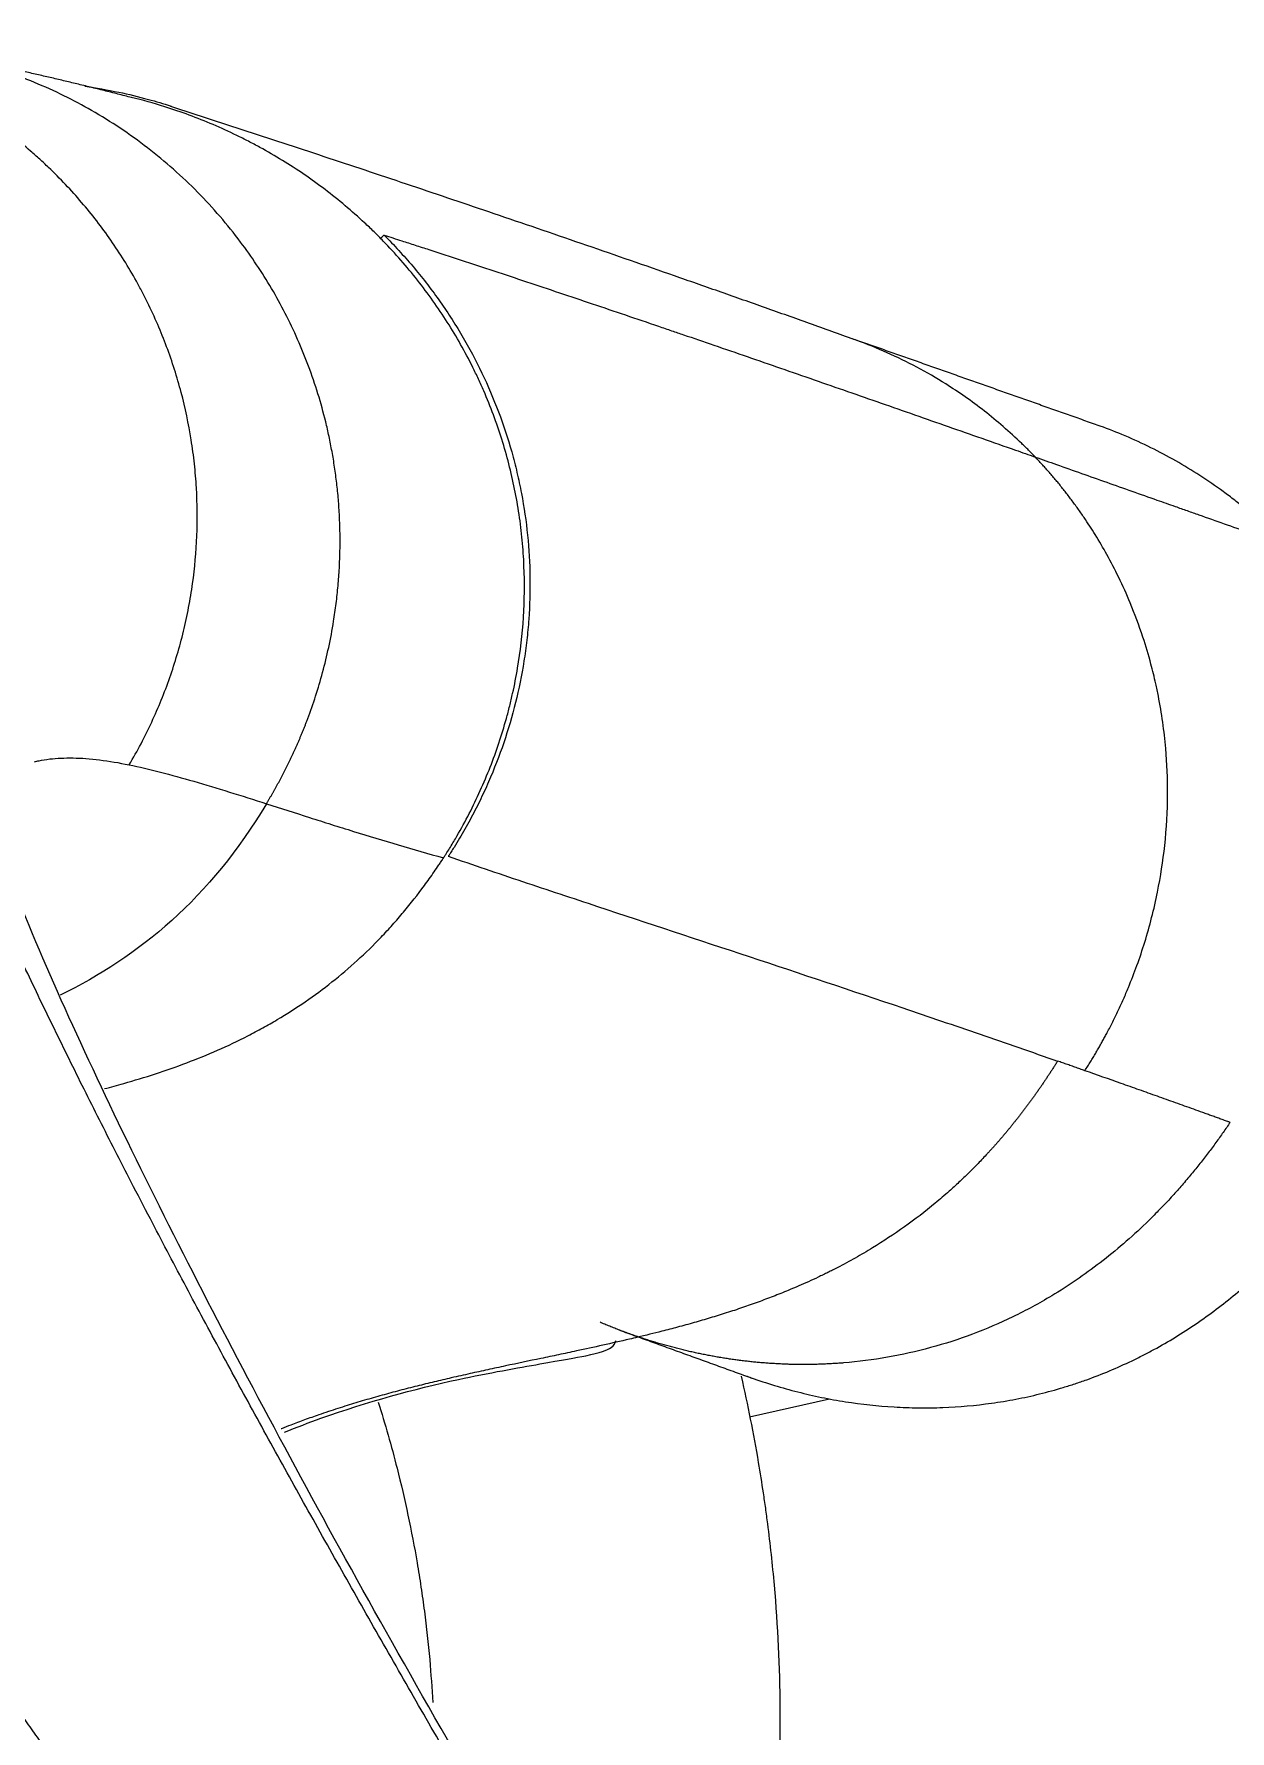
# Model space of a CAD drawing. Header units: millimetres. Extents: x 151130 to 215929, y 2134 to 34533.
# Drawn here: x 158743.58 to 158766.16, y 21557.59 to 21589.62 of the extents above; entities that cross this region are included whole.
import ezdxf

# ---------------------------------------------------------------- set-up
doc = ezdxf.new("R2010")
doc.units = ezdxf.units.MM
doc.layers.add('1', color=7, linetype='Continuous')

# ---------------------------------------------------------------- blocks, each defined once
blk = doc.blocks.new('SILLA GO 34006A')
at = {"layer": '1', "color": 0, "linetype": 'Continuous', "lineweight": 18}
blk.add_line((-189.837, 418.508), (-191.144, 419.334), dxfattribs=at)
for points, knots in [([(-190.263, 417.856), (-189.97, 418.323), (-189.663, 418.783), (-189.23, 419.393), (-189.059, 419.629), (-188.884, 419.863), (-188.766, 420.019), (-188.707, 420.096), (-188.409, 420.483), (-188.165, 420.786), (-187.417, 421.678), (-186.897, 422.249), (-185.816, 423.347), (-185.255, 423.873), (-184.09, 424.88), (-183.487, 425.36), (-182.551, 426.047), (-182.233, 426.27), (-181.749, 426.596), (-181.586, 426.703), (-181.259, 426.914), (-181.094, 427.017), (-180.267, 427.526), (-179.593, 427.905), (-178.217, 428.606), (-177.516, 428.928), (-176.087, 429.517), (-175.36, 429.784), (-174.434, 430.081), (-174.248, 430.139), (-173.874, 430.25), (-173.686, 430.304), (-173.121, 430.461), (-172.743, 430.558), (-172.362, 430.647)], [0, 0, 0, 0, 0.073288, 0.073288, 0.09903, 0.111901, 0.111901, 0.124772, 0.124772, 0.176256, 0.176256, 0.279224, 0.279224, 0.382192, 0.382192, 0.48516, 0.48516, 0.536644, 0.536644, 0.562386, 0.562386, 0.588128, 0.588128, 0.691096, 0.691096, 0.794064, 0.794064, 0.897032, 0.897032, 0.922774, 0.922774, 0.948516, 0.948516, 1, 1, 1, 1]), ([(-190.332, 417.912), (-190.347, 417.944), (-190.363, 417.977), (-190.511, 418.287), (-190.655, 418.557), (-190.89, 418.952), (-190.971, 419.082), (-191.098, 419.274), (-191.141, 419.338), (-191.228, 419.464), (-191.273, 419.527), (-191.499, 419.837), (-191.691, 420.076), (-191.996, 420.42), (-192.101, 420.533), (-192.316, 420.753), (-192.427, 420.86), (-192.765, 421.173), (-193.001, 421.371), (-193.308, 421.603), (-193.37, 421.649), (-193.496, 421.738), (-193.686, 421.871), (-194.01, 422.078), (-194.278, 422.231), (-194.483, 422.341), (-194.551, 422.376), (-194.69, 422.446), (-194.759, 422.48), (-195.109, 422.645), (-195.395, 422.762), (-195.761, 422.89), (-195.834, 422.915), (-195.982, 422.963), (-196.056, 422.986), (-196.28, 423.051), (-196.43, 423.092), (-196.882, 423.201), (-197.188, 423.258), (-197.805, 423.345), (-198.114, 423.373), (-198.73, 423.402), (-199.038, 423.402), (-199.653, 423.378), (-199.96, 423.354), (-200.421, 423.298), (-200.651, 423.266), (-200.92, 423.221), (-201.035, 423.201), (-201.111, 423.186), (-201.15, 423.179), (-201.188, 423.171)], [0, 0, 0, 0, 0.008376, 0.008376, 0.079206, 0.079206, 0.114621, 0.114621, 0.132329, 0.132329, 0.150036, 0.150036, 0.220867, 0.220867, 0.256282, 0.256282, 0.291697, 0.291697, 0.362527, 0.362527, 0.380235, 0.380235, 0.397942, 0.433358, 0.468773, 0.468773, 0.48648, 0.48648, 0.504188, 0.504188, 0.575018, 0.575018, 0.592726, 0.592726, 0.610433, 0.610433, 0.645848, 0.645848, 0.716679, 0.716679, 0.787509, 0.787509, 0.858339, 0.858339, 0.92917, 0.92917, 0.964585, 0.982292, 0.991146, 0.991146, 1, 1, 1, 1]), ([(-180.508, 422.56), (-181.829, 417.367), (-183.819, 410.461), (-186.464, 402.893), (-187.799, 399.956), (-188.465, 398.684)], [0, 0, 0, 0, 0.494086, 0.746944, 1, 1, 1, 1]), ([(-200.177, 420.993), (-200.14, 421), (-200.065, 421.014), (-199.952, 421.034), (-199.836, 421.054), (-199.719, 421.073), (-199.599, 421.091), (-199.476, 421.109), (-199.352, 421.125), (-199.226, 421.14), (-199.097, 421.155), (-198.967, 421.168), (-198.835, 421.179), (-198.7, 421.189), (-198.564, 421.198), (-198.426, 421.206), (-198.286, 421.211), (-198.145, 421.215), (-198.002, 421.217), (-197.857, 421.218), (-197.567, 421.214), (-197.137, 421.195), (-196.572, 421.137), (-196.021, 421.05), (-195.388, 420.911), (-194.68, 420.701), (-193.907, 420.392), (-193.167, 420.013), (-192.462, 419.566), (-192.01, 419.215), (-191.775, 419.015), (-191.741, 418.985), (-191.707, 418.956), (-191.673, 418.926), (-191.639, 418.896), (-191.605, 418.866), (-191.572, 418.835), (-191.538, 418.805), (-191.505, 418.774), (-191.472, 418.743), (-191.438, 418.712), (-191.405, 418.68), (-191.372, 418.649), (-191.34, 418.617), (-191.307, 418.585), (-191.274, 418.553), (-191.242, 418.52), (-191.21, 418.487), (-191.177, 418.455), (-191.145, 418.422), (-191.113, 418.388), (-191.081, 418.355), (-191.049, 418.321), (-191.018, 418.287), (-190.986, 418.253), (-190.955, 418.219), (-190.924, 418.184), (-190.893, 418.15), (-190.862, 418.115), (-190.831, 418.08), (-190.8, 418.044), (-190.769, 418.009), (-190.739, 417.973), (-190.708, 417.937), (-190.678, 417.901), (-190.648, 417.865), (-190.618, 417.829), (-190.588, 417.792), (-190.559, 417.755), (-190.529, 417.718), (-190.5, 417.681), (-190.471, 417.643), (-190.441, 417.605), (-190.412, 417.568), (-190.384, 417.53), (-190.355, 417.491), (-190.326, 417.453), (-190.298, 417.414), (-190.27, 417.375), (-190.242, 417.336), (-190.214, 417.297), (-190.186, 417.258), (-190.159, 417.218), (-190.131, 417.178), (-190.104, 417.138), (-190.077, 417.098), (-190.05, 417.058), (-190.023, 417.017), (-189.996, 416.976), (-189.97, 416.935), (-189.944, 416.894), (-189.917, 416.853), (-189.891, 416.811), (-189.866, 416.77), (-189.84, 416.728), (-189.815, 416.686), (-189.789, 416.643), (-189.764, 416.601), (-189.739, 416.558), (-189.715, 416.515), (-189.69, 416.472), (-189.666, 416.429), (-189.641, 416.386), (-189.617, 416.342), (-189.593, 416.299), (-189.57, 416.255), (-189.546, 416.211), (-189.523, 416.166), (-189.5, 416.122), (-189.477, 416.077), (-189.454, 416.032), (-189.432, 415.987), (-189.409, 415.942), (-189.387, 415.897), (-189.365, 415.851), (-189.344, 415.806), (-189.322, 415.76), (-189.301, 415.714), (-189.28, 415.668), (-189.259, 415.621), (-189.238, 415.575), (-189.217, 415.528), (-189.197, 415.481), (-189.177, 415.434), (-189.157, 415.387), (-189.137, 415.34), (-189.119, 415.295), (-189.107, 415.266), (-189.102, 415.253)], [0, 0, 0, 0, 0.008225, 0.016608, 0.025147, 0.033839, 0.04268, 0.051669, 0.060802, 0.070078, 0.079493, 0.089045, 0.098731, 0.10855, 0.118498, 0.128573, 0.138774, 0.149097, 0.159542, 0.170106, 0.180786, 0.222976, 0.264418, 0.305204, 0.345422, 0.406574, 0.467556, 0.528609, 0.589959, 0.651805, 0.655125, 0.65845, 0.661779, 0.665113, 0.668451, 0.671794, 0.675141, 0.678494, 0.68185, 0.685212, 0.688578, 0.691949, 0.695324, 0.698705, 0.70209, 0.705479, 0.708874, 0.712273, 0.715678, 0.719087, 0.722501, 0.72592, 0.729343, 0.732772, 0.736205, 0.739644, 0.743087, 0.746535, 0.749989, 0.753447, 0.75691, 0.760379, 0.763852, 0.76733, 0.770814, 0.774302, 0.777796, 0.781294, 0.784798, 0.788307, 0.79182, 0.795339, 0.798863, 0.802393, 0.805927, 0.809467, 0.813011, 0.816561, 0.820116, 0.823676, 0.827242, 0.830812, 0.834388, 0.837969, 0.841555, 0.845146, 0.848743, 0.852345, 0.855952, 0.859564, 0.863182, 0.866804, 0.870432, 0.874065, 0.877704, 0.881348, 0.884996, 0.888651, 0.89231, 0.895975, 0.899645, 0.90332, 0.907, 0.910686, 0.914377, 0.918073, 0.921774, 0.925481, 0.929192, 0.932909, 0.936632, 0.940359, 0.944092, 0.94783, 0.951573, 0.955321, 0.959074, 0.962833, 0.966597, 0.970366, 0.97414, 0.97792, 0.981704, 0.985494, 0.989289, 0.993089, 0.996894, 1, 1, 1, 1]), ([(-200.177, 420.993), (-200.174, 420.985), (-200.171, 420.978), (-200.164, 420.964), (-200.161, 420.957), (-200.151, 420.937), (-200.145, 420.923), (-200.132, 420.896), (-200.125, 420.883), (-200.112, 420.855), (-200.106, 420.841), (-200.086, 420.8), (-200.074, 420.772), (-200.048, 420.717), (-200.035, 420.69), (-200.009, 420.635), (-199.996, 420.607), (-199.97, 420.553), (-199.957, 420.525), (-199.918, 420.443), (-199.892, 420.387), (-199.84, 420.277), (-199.815, 420.223), (-199.763, 420.113), (-199.737, 420.058), (-199.659, 419.893), (-199.607, 419.783), (-199.503, 419.565), (-199.451, 419.455), (-199.347, 419.237), (-199.295, 419.127), (-199.139, 418.8), (-199.034, 418.582), (-198.93, 418.365)], [0, 0, 0, 0, 0.007812, 0.007812, 0.015625, 0.015625, 0.03125, 0.03125, 0.046875, 0.046875, 0.0625, 0.0625, 0.09375, 0.09375, 0.125, 0.125, 0.15625, 0.15625, 0.1875, 0.1875, 0.25, 0.25, 0.3125, 0.3125, 0.375, 0.375, 0.5, 0.5, 0.625, 0.625, 0.75, 0.75, 1, 1, 1, 1]), ([(-198.93, 418.365), (-198.923, 418.35), (-198.908, 418.32), (-198.887, 418.275), (-198.865, 418.231), (-198.844, 418.186), (-198.822, 418.141), (-198.801, 418.096), (-198.779, 418.051), (-198.758, 418.007), (-198.736, 417.962), (-198.715, 417.918), (-198.7, 417.888), (-198.693, 417.873)], [0, 0, 0, 0, 0.090913, 0.18183, 0.272754, 0.363684, 0.454623, 0.545572, 0.636496, 0.727323, 0.818209, 0.909142, 1, 1, 1, 1]), ([(-193.295, 407.008), (-193.511, 407.45), (-193.729, 407.892), (-194.171, 408.778), (-194.394, 409.223), (-195.065, 410.561), (-195.518, 411.459), (-196.427, 413.268), (-196.997, 414.407), (-197.564, 415.557), (-197.79, 416.017), (-197.904, 416.248), (-198.243, 416.942), (-198.468, 417.407), (-198.693, 417.873)], [0, 0, 0, 0, 0.125, 0.125, 0.25, 0.25, 0.5, 0.5, 0.75, 0.8125, 0.8125, 0.875, 0.875, 1, 1, 1, 1]), ([(-183.422, 412.507), (-183.651, 412.604), (-184.739, 413.094), (-186.255, 413.963), (-187.883, 415.102), (-188.609, 415.619), (-188.914, 415.767), (-189.032, 415.733), (-189.068, 415.704)], [0, 0, 0, 0, 0.059409, 0.287852, 0.443205, 0.603223, 0.832038, 1, 1, 1, 1]), ([(-208.611, 414.022), (-208.613, 413.844), (-208.608, 413.488), (-208.582, 413.131), (-208.555, 412.864), (-208.544, 412.774), (-208.521, 412.596), (-208.508, 412.507), (-208.465, 412.242), (-208.431, 412.066), (-208.316, 411.545), (-208.219, 411.204), (-208.044, 410.701), (-207.922, 410.379), (-207.781, 410.063), (-207.709, 409.912)], [0, 0, 0, 0, 0.12596, 0.251921, 0.251921, 0.314901, 0.314901, 0.377881, 0.377881, 0.503842, 0.503842, 0.755763, 0.755763, 0.881723, 1, 1, 1, 1]), ([(-185.607, 405.522), (-185.715, 405.585), (-185.823, 405.647), (-186.296, 405.912), (-186.668, 406.102), (-187.43, 406.446), (-187.821, 406.599), (-188.275, 406.746), (-188.325, 406.761), (-188.427, 406.792), (-188.578, 406.838), (-188.731, 406.879), (-189.036, 406.957), (-189.241, 407.002), (-189.857, 407.116), (-190.272, 407.164), (-190.899, 407.193), (-191.109, 407.195), (-191.373, 407.189), (-191.426, 407.188), (-191.532, 407.184), (-191.584, 407.181), (-191.743, 407.172), (-192.06, 407.15), (-192.375, 407.112), (-192.689, 407.064), (-192.793, 407.047), (-192.949, 407.018), (-193.027, 407.003), (-193.118, 406.985), (-193.164, 406.976), (-193.186, 406.971), (-193.196, 406.969), (-193.202, 406.968), (-193.206, 406.967), (-193.209, 406.966)], [0, 0, 0, 0, 0.047449, 0.047449, 0.206207, 0.206207, 0.364966, 0.364966, 0.384811, 0.384811, 0.404656, 0.444345, 0.444345, 0.523724, 0.523724, 0.682483, 0.682483, 0.761862, 0.761862, 0.781707, 0.781707, 0.801552, 0.801552, 0.841241, 0.920621, 0.920621, 0.96031, 0.96031, 0.980155, 0.990078, 0.995039, 0.997519, 0.99876, 0.99876, 1, 1, 1, 1]), ([(-200.728, 397.863), (-200.728, 398.129), (-200.716, 398.395), (-200.672, 398.925), (-200.639, 399.189), (-200.572, 399.585), (-200.547, 399.716), (-200.505, 399.913), (-200.49, 399.979), (-200.459, 400.11), (-200.443, 400.176), (-200.359, 400.501), (-200.281, 400.757), (-200.104, 401.259), (-200.005, 401.505), (-199.787, 401.989), (-199.667, 402.226), (-199.472, 402.574), (-199.404, 402.689), (-199.298, 402.86), (-199.262, 402.917), (-199.189, 403.029), (-199.152, 403.085), (-198.964, 403.362), (-198.805, 403.575), (-198.47, 403.986), (-198.294, 404.183), (-197.925, 404.563), (-197.733, 404.745), (-197.432, 405.005), (-197.33, 405.09), (-197.173, 405.215), (-197.12, 405.256), (-197.013, 405.337), (-196.746, 405.535), (-196.47, 405.718), (-196.018, 405.99), (-195.786, 406.116), (-195.314, 406.349), (-195.072, 406.456), (-194.702, 406.601), (-194.577, 406.647), (-194.388, 406.712), (-194.325, 406.733), (-194.198, 406.774), (-194.007, 406.833), (-193.814, 406.886), (-193.621, 406.935), (-193.556, 406.95), (-193.458, 406.973), (-193.41, 406.984), (-193.353, 406.996), (-193.324, 407.002), (-193.31, 407.005), (-193.304, 407.007), (-193.3, 407.007), (-193.298, 407.008), (-193.296, 407.008)], [0, 0, 0, 0, 0.0625, 0.0625, 0.125, 0.125, 0.15625, 0.15625, 0.171875, 0.171875, 0.1875, 0.1875, 0.25, 0.25, 0.3125, 0.3125, 0.375, 0.375, 0.40625, 0.40625, 0.421875, 0.421875, 0.4375, 0.4375, 0.5, 0.5, 0.5625, 0.5625, 0.625, 0.625, 0.65625, 0.65625, 0.671875, 0.671875, 0.6875, 0.75, 0.75, 0.8125, 0.8125, 0.875, 0.875, 0.90625, 0.90625, 0.921875, 0.921875, 0.9375, 0.96875, 0.96875, 0.984375, 0.984375, 0.992187, 0.996094, 0.998047, 0.999023, 0.999512, 0.999512, 1, 1, 1, 1]), ([(-193.209, 406.966), (-193.212, 406.966), (-193.214, 406.965), (-193.219, 406.964), (-193.227, 406.963), (-193.244, 406.959), (-193.279, 406.951), (-193.348, 406.936), (-193.486, 406.904), (-193.76, 406.834), (-193.992, 406.766), (-194.451, 406.619), (-194.751, 406.505), (-195.339, 406.248), (-195.628, 406.104), (-195.98, 405.905), (-196.051, 405.864), (-196.155, 405.801), (-196.19, 405.78), (-196.259, 405.737), (-196.431, 405.629), (-196.599, 405.516), (-196.994, 405.235), (-197.246, 405.035), (-197.729, 404.609), (-197.959, 404.384), (-198.288, 404.026), (-198.395, 403.904), (-198.551, 403.715), (-198.603, 403.651), (-198.703, 403.522), (-198.753, 403.457), (-198.995, 403.13), (-199.174, 402.86), (-199.503, 402.303), (-199.652, 402.016), (-199.855, 401.573), (-199.918, 401.424), (-200.008, 401.196), (-200.037, 401.119), (-200.094, 400.965), (-200.121, 400.888), (-200.251, 400.499), (-200.338, 400.185), (-200.48, 399.551), (-200.534, 399.231), (-200.61, 398.585), (-200.632, 398.259), (-200.637, 397.889), (-200.638, 397.848), (-200.638, 397.766), (-200.638, 397.725), (-200.636, 397.602), (-200.634, 397.52), (-200.625, 397.275), (-200.615, 397.112), (-200.573, 396.626), (-200.529, 396.304), (-200.409, 395.665), (-200.334, 395.348), (-200.219, 394.955), (-200.195, 394.877), (-200.144, 394.72), (-200.118, 394.642), (-200.038, 394.41), (-199.981, 394.257), (-199.798, 393.804), (-199.663, 393.509), (-199.413, 393.027), (-199.306, 392.836), (-199.192, 392.649)], [0, 0, 0, 0, 0.000418, 0.000418, 0.000837, 0.001673, 0.003347, 0.006693, 0.013387, 0.026773, 0.053546, 0.053546, 0.107092, 0.107092, 0.160638, 0.160638, 0.174025, 0.174025, 0.180718, 0.180718, 0.187411, 0.214184, 0.214184, 0.26773, 0.26773, 0.321277, 0.321277, 0.34805, 0.34805, 0.361436, 0.361436, 0.374823, 0.374823, 0.428369, 0.428369, 0.481915, 0.481915, 0.508688, 0.508688, 0.522074, 0.522074, 0.535461, 0.535461, 0.589007, 0.589007, 0.642553, 0.642553, 0.696099, 0.696099, 0.702792, 0.702792, 0.709486, 0.709486, 0.722872, 0.722872, 0.749645, 0.749645, 0.803191, 0.803191, 0.856737, 0.856737, 0.870124, 0.870124, 0.88351, 0.88351, 0.910284, 0.910284, 0.96383, 0.96383, 1, 1, 1, 1]), ([(-191.57, 403.879), (-191.698, 404.128), (-191.828, 404.381), (-192.026, 404.766), (-192.093, 404.895), (-192.227, 405.153), (-192.295, 405.282), (-192.637, 405.93), (-192.92, 406.447), (-193.209, 406.966)], [0, 0, 0, 0, 0.25, 0.25, 0.375, 0.375, 0.5, 0.5, 1, 1, 1, 1]), ([(-190.256, 401.529), (-190.362, 401.69), (-190.469, 401.861), (-190.683, 402.224), (-190.791, 402.414), (-191.118, 403.009), (-191.341, 403.436), (-191.57, 403.879)], [0, 0, 0, 0, 0.25, 0.25, 0.5, 0.5, 1, 1, 1, 1]), ([(-189.033, 400.222), (-189.059, 400.237), (-189.084, 400.254), (-189.164, 400.307), (-189.219, 400.347), (-189.328, 400.433), (-189.382, 400.48), (-189.491, 400.579), (-189.655, 400.739), (-189.819, 400.928), (-190.038, 401.209), (-190.147, 401.363), (-190.256, 401.529)], [0, 0, 0, 0, 0.062793, 0.062793, 0.19668, 0.19668, 0.330566, 0.330566, 0.464453, 0.732227, 0.732227, 1, 1, 1, 1]), ([(-198.722, 391.881), (-198.851, 392.055), (-198.975, 392.232), (-199.198, 392.573), (-199.298, 392.737), (-199.467, 393.032), (-199.538, 393.162), (-199.607, 393.295)], [0, 0, 0, 0, 0.390046, 0.390046, 0.734458, 0.734458, 1, 1, 1, 1])]:
    blk.add_open_spline(points, degree=3, knots=knots, dxfattribs=at)
at = {"layer": '1', "color": 0, "linetype": 'Continuous', "lineweight": 13}
for points, knots in [([(-180.676, 421.311), (-180.709, 421.186), (-180.774, 420.937), (-180.905, 420.435), (-181.07, 419.808), (-181.269, 419.058), (-181.468, 418.313), (-181.667, 417.574), (-181.867, 416.84), (-182.067, 416.111), (-182.267, 415.389), (-182.467, 414.672), (-182.667, 413.962), (-182.867, 413.258), (-183.068, 412.56), (-183.269, 411.869), (-183.47, 411.185), (-183.672, 410.507), (-183.873, 409.837), (-184.075, 409.174), (-184.277, 408.518), (-184.491, 407.834), (-184.772, 406.945), (-185.122, 405.866), (-185.529, 404.646), (-185.937, 403.462), (-186.329, 402.362), (-186.614, 401.591), (-186.887, 400.865), (-187.179, 400.11), (-187.58, 399.113), (-187.925, 398.296), (-188.201, 397.665), (-188.408, 397.204), (-188.616, 396.755), (-188.804, 396.361), (-188.971, 396.019), (-189.069, 395.824), (-189.118, 395.726)], [0, 0, 0, 0, 0.011786, 0.023573, 0.047558, 0.071547, 0.095542, 0.119539, 0.14354, 0.167542, 0.191545, 0.215549, 0.239551, 0.263555, 0.287562, 0.311573, 0.335589, 0.35961, 0.383636, 0.407667, 0.431704, 0.455746, 0.483802, 0.531912, 0.580043, 0.628194, 0.676366, 0.718536, 0.728579, 0.772782, 0.821029, 0.869301, 0.893448, 0.917601, 0.941761, 0.965927, 0.982962, 1, 1, 1, 1]), ([(-198.93, 418.365), (-198.946, 418.361), (-198.978, 418.354), (-199.027, 418.343), (-199.075, 418.332), (-199.122, 418.321), (-199.169, 418.31), (-199.216, 418.298), (-199.262, 418.287), (-199.307, 418.275), (-199.353, 418.263), (-199.397, 418.252), (-199.441, 418.24), (-199.485, 418.227), (-199.528, 418.215), (-199.571, 418.203), (-199.613, 418.191), (-199.655, 418.179), (-199.696, 418.166), (-199.797, 418.136), (-199.957, 418.084), (-200.178, 418.008), (-200.4, 417.925), (-200.686, 417.81), (-201.037, 417.655), (-201.451, 417.449), (-201.87, 417.214), (-202.397, 416.883), (-203.032, 416.418), (-203.71, 415.812), (-204.351, 415.117), (-204.772, 414.558), (-205.067, 414.107), (-205.266, 413.779), (-205.52, 413.309), (-205.763, 412.779), (-205.964, 412.249), (-206.11, 411.788), (-206.22, 411.366), (-206.284, 411.064), (-206.32, 410.87), (-206.337, 410.769), (-206.353, 410.668), (-206.368, 410.568), (-206.382, 410.469), (-206.394, 410.37), (-206.406, 410.272), (-206.416, 410.175), (-206.425, 410.078), (-206.433, 409.982), (-206.439, 409.887), (-206.445, 409.792), (-206.449, 409.699), (-206.453, 409.606), (-206.455, 409.544), (-206.456, 409.514)], [0, 0, 0, 0, 0.003904, 0.00778, 0.011627, 0.015444, 0.019231, 0.022986, 0.026709, 0.0304, 0.034058, 0.037682, 0.041271, 0.044826, 0.048345, 0.051827, 0.055272, 0.05868, 0.06205, 0.065381, 0.083389, 0.101697, 0.120309, 0.139223, 0.174355, 0.210812, 0.248636, 0.287836, 0.358213, 0.435639, 0.504195, 0.584359, 0.603443, 0.63408, 0.676813, 0.732298, 0.775075, 0.814237, 0.849581, 0.88092, 0.889305, 0.897631, 0.905895, 0.914098, 0.922237, 0.930313, 0.938324, 0.94627, 0.954149, 0.961962, 0.969707, 0.977384, 0.984992, 0.992531, 1, 1, 1, 1]), ([(-198.693, 417.873), (-198.672, 417.878), (-198.629, 417.887), (-198.566, 417.901), (-198.503, 417.915), (-198.439, 417.928), (-198.376, 417.941), (-198.313, 417.954), (-198.25, 417.966), (-198.187, 417.979), (-198.124, 417.99), (-198.061, 418.002), (-197.998, 418.013), (-197.935, 418.023), (-197.873, 418.034), (-197.81, 418.044), (-197.748, 418.053), (-197.685, 418.063), (-197.623, 418.071), (-197.561, 418.08), (-197.499, 418.088), (-197.437, 418.096), (-197.375, 418.103), (-197.314, 418.11), (-197.252, 418.117), (-197.191, 418.124), (-197.129, 418.13), (-197.068, 418.135), (-197.007, 418.141), (-196.946, 418.146), (-196.885, 418.15), (-196.825, 418.155), (-196.764, 418.159), (-196.703, 418.162), (-196.643, 418.165), (-196.583, 418.168), (-196.457, 418.174), (-196.267, 418.179), (-196.013, 418.18), (-195.761, 418.175), (-195.535, 418.165), (-195.336, 418.151), (-194.977, 418.121), (-194.439, 418.05), (-193.841, 417.927), (-193.365, 417.803), (-193.089, 417.72), (-192.904, 417.661), (-192.807, 417.628), (-192.711, 417.595), (-192.583, 417.55), (-192.424, 417.492), (-192.233, 417.418), (-192.01, 417.327), (-191.758, 417.219), (-191.477, 417.091), (-191.195, 416.957), (-190.911, 416.814), (-190.63, 416.665), (-190.35, 416.512), (-190.076, 416.356), (-189.759, 416.17), (-189.491, 416.008), (-189.022, 415.718), (-188.593, 415.444), (-188.116, 415.133), (-187.734, 414.884), (-187.353, 414.634), (-186.97, 414.387), (-186.676, 414.199), (-186.384, 414.014), (-186.093, 413.834), (-185.806, 413.66), (-185.515, 413.487), (-185.218, 413.316), (-184.918, 413.149), (-184.662, 413.012), (-184.451, 412.903), (-184.284, 412.818), (-184.085, 412.72), (-183.858, 412.612), (-183.63, 412.507), (-183.485, 412.444), (-183.424, 412.418), (-183.422, 412.416)], [0, 0, 0, 0, 0.00388, 0.007756, 0.011626, 0.015491, 0.019348, 0.023198, 0.02704, 0.030873, 0.034697, 0.038513, 0.042319, 0.046115, 0.049902, 0.05368, 0.057448, 0.061206, 0.064954, 0.068693, 0.072422, 0.076142, 0.079852, 0.083553, 0.087244, 0.090927, 0.094601, 0.098266, 0.101923, 0.105572, 0.109212, 0.112844, 0.116468, 0.120083, 0.123689, 0.127287, 0.130877, 0.146169, 0.161278, 0.176319, 0.19124, 0.201642, 0.211983, 0.255718, 0.298614, 0.32116, 0.343706, 0.350138, 0.356042, 0.361939, 0.368343, 0.380382, 0.392334, 0.405047, 0.423484, 0.441549, 0.460393, 0.479501, 0.498585, 0.517361, 0.536852, 0.555173, 0.583513, 0.592957, 0.654416, 0.674901, 0.695387, 0.736358, 0.756844, 0.777341, 0.799039, 0.818886, 0.838838, 0.859283, 0.879732, 0.900376, 0.920912, 0.931773, 0.943148, 0.954463, 0.971649, 0.988109, 0.999511, 1, 1, 1, 1]), ([(-185.075, 413.358), (-184.876, 413.741), (-184.666, 414.118), (-184.134, 415.012), (-183.802, 415.523), (-183.36, 416.148), (-183.225, 416.334), (-183.088, 416.518), (-182.995, 416.641), (-182.948, 416.702), (-182.714, 417.007), (-182.522, 417.246), (-182.151, 417.689), (-181.973, 417.894), (-181.792, 418.095)], [0, 0, 0, 0, 0.225083, 0.225083, 0.54199, 0.54199, 0.621217, 0.66083, 0.66083, 0.700444, 0.700444, 0.858897, 0.858897, 1, 1, 1, 1]), ([(-180.368, 389.573), (-180.363, 389.596), (-180.352, 389.641), (-180.336, 389.708), (-180.32, 389.776), (-180.304, 389.844), (-180.288, 389.912), (-180.272, 389.98), (-180.256, 390.049), (-180.24, 390.117), (-180.211, 390.244), (-180.169, 390.429), (-180.114, 390.674), (-180.058, 390.922), (-180.003, 391.174), (-179.948, 391.427), (-179.892, 391.684), (-179.837, 391.943), (-179.782, 392.205), (-179.726, 392.469), (-179.671, 392.736), (-179.616, 393.005), (-179.561, 393.277), (-179.505, 393.552), (-179.45, 393.829), (-179.395, 394.108), (-179.34, 394.389), (-179.284, 394.673), (-179.229, 394.96), (-179.174, 395.248), (-179.118, 395.539), (-179.063, 395.832), (-179.007, 396.127), (-178.952, 396.425), (-178.896, 396.724), (-178.84, 397.026), (-178.784, 397.33), (-178.729, 397.636), (-178.673, 397.944), (-178.617, 398.253), (-178.561, 398.565), (-178.505, 398.879), (-178.448, 399.195), (-178.392, 399.513), (-178.336, 399.832), (-178.279, 400.154), (-178.222, 400.477), (-178.166, 400.802), (-178.109, 401.129), (-178.052, 401.458), (-177.995, 401.788), (-177.938, 402.12), (-177.88, 402.454), (-177.823, 402.789), (-177.765, 403.126), (-177.707, 403.465), (-177.649, 403.805), (-177.591, 404.147), (-177.533, 404.49), (-177.474, 404.835), (-177.416, 405.181), (-177.357, 405.529), (-177.298, 405.878), (-177.239, 406.228), (-177.18, 406.58), (-177.12, 406.934), (-177.061, 407.288), (-177.001, 407.645), (-176.941, 408.002), (-176.88, 408.36), (-176.82, 408.72), (-176.759, 409.082), (-176.698, 409.444), (-176.637, 409.807), (-176.576, 410.172), (-176.514, 410.538), (-176.452, 410.906), (-176.39, 411.274), (-176.328, 411.644), (-176.265, 412.015), (-176.202, 412.386), (-176.139, 412.759), (-176.075, 413.133), (-176.012, 413.509), (-175.948, 413.885), (-175.883, 414.262), (-175.819, 414.64), (-175.754, 415.019), (-175.689, 415.399), (-175.624, 415.779), (-175.558, 416.161), (-175.492, 416.544), (-175.426, 416.927), (-175.359, 417.311), (-175.292, 417.696), (-175.247, 417.953), (-175.225, 418.082)], [0, 0, 0, 0, 0.003312, 0.006623, 0.009934, 0.013244, 0.016555, 0.019864, 0.023174, 0.026484, 0.029793, 0.041328, 0.052859, 0.064387, 0.075911, 0.087432, 0.098949, 0.110463, 0.121974, 0.133481, 0.144984, 0.156484, 0.167981, 0.179475, 0.190965, 0.202452, 0.213935, 0.225415, 0.236892, 0.248366, 0.259836, 0.271303, 0.282767, 0.294228, 0.305686, 0.31714, 0.328592, 0.340041, 0.351487, 0.36293, 0.37437, 0.385808, 0.397243, 0.408675, 0.420104, 0.431531, 0.442955, 0.454377, 0.465796, 0.477212, 0.488626, 0.500038, 0.511447, 0.522853, 0.534257, 0.545658, 0.557057, 0.568452, 0.579845, 0.591236, 0.602623, 0.614007, 0.625389, 0.636767, 0.648143, 0.659516, 0.670887, 0.682254, 0.69362, 0.704983, 0.716344, 0.727702, 0.739059, 0.750414, 0.761769, 0.773124, 0.78448, 0.795835, 0.807191, 0.818545, 0.8299, 0.841253, 0.852606, 0.863957, 0.875307, 0.886655, 0.898001, 0.909345, 0.920687, 0.932027, 0.943363, 0.954697, 0.966028, 0.977356, 0.98868, 1, 1, 1, 1]), ([(-206.456, 409.514), (-206.517, 409.641), (-206.65, 409.919), (-206.856, 410.349), (-207.073, 410.803), (-207.29, 411.257), (-207.461, 411.615), (-207.586, 411.876), (-207.673, 412.057), (-207.767, 412.255), (-207.908, 412.549), (-208.087, 412.924), (-208.304, 413.379), (-208.479, 413.745), (-208.581, 413.96), (-208.611, 414.022)], [0, 0, 0, 0, 0.084923, 0.185719, 0.286511, 0.387301, 0.488089, 0.524533, 0.560976, 0.608519, 0.65606, 0.756831, 0.85759, 0.958333, 1, 1, 1, 1]), ([(-206.456, 409.514), (-206.456, 409.498), (-206.456, 409.468), (-206.457, 409.422), (-206.458, 409.377), (-206.458, 409.332), (-206.458, 409.287), (-206.458, 409.242), (-206.457, 409.197), (-206.454, 409.01), (-206.439, 408.684), (-206.395, 408.224), (-206.328, 407.778), (-206.228, 407.281), (-206.082, 406.734), (-205.88, 406.144), (-205.704, 405.727), (-205.6, 405.507), (-205.585, 405.474)], [0, 0, 0, 0, 0.011021, 0.021989, 0.032905, 0.043766, 0.054575, 0.065329, 0.076029, 0.086676, 0.200177, 0.311234, 0.419673, 0.525351, 0.676326, 0.825877, 0.973678, 1, 1, 1, 1]), ([(-200.728, 397.863), (-200.781, 397.966), (-200.875, 398.149), (-201.01, 398.412), (-201.188, 398.761), (-201.423, 399.224), (-201.715, 399.803), (-202.007, 400.385), (-202.299, 400.97), (-202.59, 401.557), (-202.882, 402.147), (-203.115, 402.62), (-203.285, 402.967), (-203.448, 403.297), (-203.668, 403.748), (-203.952, 404.329), (-204.244, 404.929), (-204.535, 405.53), (-204.827, 406.132), (-205.119, 406.735), (-205.41, 407.34), (-205.702, 407.945), (-205.993, 408.551), (-206.245, 409.074), (-206.399, 409.395), (-206.456, 409.514)], [0, 0, 0, 0, 0.027936, 0.04911, 0.070284, 0.121213, 0.172145, 0.223081, 0.27402, 0.324961, 0.375902, 0.42684, 0.447003, 0.465043, 0.511735, 0.562672, 0.613609, 0.664549, 0.715492, 0.76644, 0.817389, 0.868334, 0.919275, 0.970213, 1, 1, 1, 1]), ([(-191.57, 403.879), (-191.586, 403.875), (-191.62, 403.867), (-191.67, 403.854), (-191.721, 403.841), (-191.772, 403.828), (-191.823, 403.814), (-191.874, 403.799), (-191.926, 403.785), (-191.978, 403.77), (-192.031, 403.754), (-192.084, 403.738), (-192.137, 403.722), (-192.19, 403.705), (-192.243, 403.688), (-192.297, 403.671), (-192.351, 403.653), (-192.406, 403.634), (-192.461, 403.615), (-192.516, 403.596), (-192.571, 403.576), (-192.627, 403.555), (-192.682, 403.534), (-192.739, 403.513), (-192.795, 403.491), (-192.852, 403.468), (-192.909, 403.445), (-192.966, 403.422), (-193.024, 403.398), (-193.081, 403.373), (-193.14, 403.348), (-193.198, 403.322), (-193.373, 403.243), (-193.668, 403.101), (-194.079, 402.878), (-194.493, 402.625), (-194.859, 402.376), (-195.173, 402.14), (-195.435, 401.929), (-195.688, 401.71), (-195.93, 401.485), (-196.161, 401.255), (-196.381, 401.02), (-196.59, 400.782), (-196.787, 400.541), (-196.972, 400.299), (-197.145, 400.057), (-197.307, 399.816), (-197.506, 399.499), (-197.733, 399.099), (-197.975, 398.606), (-198.187, 398.103), (-198.368, 397.591), (-198.518, 397.076), (-198.636, 396.558), (-198.73, 396.008), (-198.793, 395.423), (-198.819, 394.799), (-198.802, 394.17), (-198.742, 393.54), (-198.64, 392.913), (-198.498, 392.309), (-198.319, 391.723), (-198.104, 391.154), (-197.845, 390.584), (-197.541, 390.02), (-197.293, 389.628), (-197.152, 389.422), (-197.133, 389.396)], [0, 0, 0, 0, 0.002808, 0.005637, 0.008487, 0.011357, 0.014249, 0.017162, 0.020096, 0.023052, 0.026029, 0.029028, 0.03205, 0.035093, 0.03816, 0.041248, 0.04436, 0.047494, 0.050652, 0.053833, 0.057037, 0.060266, 0.063518, 0.066795, 0.070096, 0.073422, 0.076773, 0.080149, 0.08355, 0.086976, 0.090428, 0.093905, 0.097409, 0.121922, 0.1474, 0.17388, 0.20137, 0.219871, 0.238267, 0.256527, 0.27461, 0.292478, 0.310098, 0.327437, 0.344468, 0.361157, 0.377468, 0.393367, 0.408826, 0.438965, 0.46907, 0.499056, 0.528834, 0.558331, 0.587491, 0.616237, 0.65018, 0.684462, 0.719028, 0.753805, 0.788707, 0.823654, 0.856057, 0.889457, 0.923775, 0.958913, 0.994767, 1, 1, 1, 1]), ([(-190.256, 401.529), (-190.553, 401.453), (-190.844, 401.363), (-191.413, 401.155), (-191.691, 401.037), (-192.236, 400.775), (-192.503, 400.63), (-192.828, 400.432), (-192.893, 400.391), (-193.022, 400.308), (-193.086, 400.266), (-193.276, 400.137), (-193.399, 400.048), (-193.763, 399.774), (-193.995, 399.58), (-194.439, 399.17), (-194.65, 398.955), (-194.952, 398.615), (-195.05, 398.5), (-195.193, 398.322), (-195.24, 398.262), (-195.333, 398.14), (-195.378, 398.079), (-195.602, 397.769), (-195.768, 397.515), (-196.072, 396.993), (-196.21, 396.725), (-196.461, 396.176), (-196.573, 395.895), (-196.695, 395.534), (-196.719, 395.462), (-196.765, 395.316), (-196.786, 395.243), (-196.849, 395.023), (-196.887, 394.876), (-196.989, 394.434), (-197.043, 394.137), (-197.119, 393.539), (-197.143, 393.239), (-197.156, 392.785), (-197.156, 392.633), (-197.152, 392.442), (-197.151, 392.404), (-197.148, 392.328), (-197.147, 392.29), (-197.141, 392.175), (-197.137, 392.099), (-197.109, 391.72), (-197.072, 391.42), (-196.968, 390.826), (-196.902, 390.532), (-196.739, 389.95), (-196.643, 389.663), (-196.518, 389.342), (-196.503, 389.307), (-196.475, 389.236), (-196.431, 389.13), (-196.325, 388.886), (-196.226, 388.681), (-196.019, 388.278), (-195.869, 388.016), (-195.541, 387.509), (-195.365, 387.263), (-195.128, 386.966), (-195.055, 386.877), (-194.981, 386.79), (-194.931, 386.732), (-194.906, 386.703), (-194.78, 386.56), (-194.676, 386.448), (-194.358, 386.121), (-194.136, 385.916), (-193.869, 385.692), (-193.834, 385.663), (-193.798, 385.634)], [0, 0, 0, 0, 0.045143, 0.045143, 0.090285, 0.090285, 0.135428, 0.135428, 0.146714, 0.146714, 0.157999, 0.157999, 0.180571, 0.180571, 0.225713, 0.225713, 0.270856, 0.270856, 0.293427, 0.293427, 0.304713, 0.304713, 0.315999, 0.315999, 0.361141, 0.361141, 0.406284, 0.406284, 0.451427, 0.451427, 0.462712, 0.462712, 0.473998, 0.473998, 0.496569, 0.496569, 0.541712, 0.541712, 0.586854, 0.586854, 0.609426, 0.609426, 0.615069, 0.615069, 0.620711, 0.620711, 0.631997, 0.631997, 0.67714, 0.67714, 0.722282, 0.722282, 0.767425, 0.767425, 0.773068, 0.773068, 0.778711, 0.789996, 0.812568, 0.812568, 0.85771, 0.85771, 0.902853, 0.902853, 0.914139, 0.919782, 0.919782, 0.925424, 0.925424, 0.947996, 0.947996, 0.993138, 0.993138, 1, 1, 1, 1]), ([(-200.637, 397.856), (-200.641, 397.856), (-200.645, 397.856), (-200.663, 397.857), (-200.676, 397.858), (-200.693, 397.859), (-200.698, 397.859), (-200.707, 397.86), (-200.711, 397.86), (-200.721, 397.861), (-200.726, 397.862), (-200.728, 397.863)], [0, 0, 0, 0, 0.074966, 0.074966, 0.383311, 0.383311, 0.537483, 0.537483, 0.691655, 0.691655, 1, 1, 1, 1])]:
    blk.add_open_spline(points, degree=3, knots=knots, dxfattribs=at)
at = {"layer": '1', "color": 0, "linetype": 'Continuous', "lineweight": 18}
for points, degree in [([(-189.256, 415.616), (-190.38, 418.019)], 1), ([(-207.727, 409.95), (-206.659, 407.716), (-205.584, 405.473)], 2), ([(-205.584, 405.473), (-202.613, 399.191), (-199.597, 393.3)], 2), ([(-199.194, 392.658), (-198.158, 390.896), (-197.127, 389.396)], 2)]:
    blk.add_open_spline(points, degree=degree, dxfattribs=at)
at = {"layer": '1', "color": 0, "linetype": 'Continuous', "lineweight": 13}
blk.add_open_spline([(-191.57, 403.879), (-189.557, 404.389), (-187.834, 404.219), (-186.262, 403.684)], degree=3, dxfattribs=at)
blk = doc.blocks.new('*U99')
at = {"rotation": 90}
blk.add_blockref('SILLA GO 34006A', (242.339, -654.525), dxfattribs=at)
blk = doc.blocks.new('*U100')
at = {"color": 0, "linetype": 'ByBlock', "lineweight": -2, "transparency": 16777216, "rotation": 90.00000000000004}
blk.add_blockref('*U99', (214310.187, 32814.583, -2977.121), dxfattribs=at)
blk = doc.blocks.new('MRC90')
at = {"color": 5, "rotation": 45}
blk.add_blockref('*U100', (-128356.183, -175660.781), dxfattribs=at)

msp = doc.modelspace()

# ---------------------------------------------------------------- block references
at = {"color": 5}
msp.add_blockref('MRC90', (158054.877, 22008.219), dxfattribs=at)

doc.saveas('drawing.dxf')
